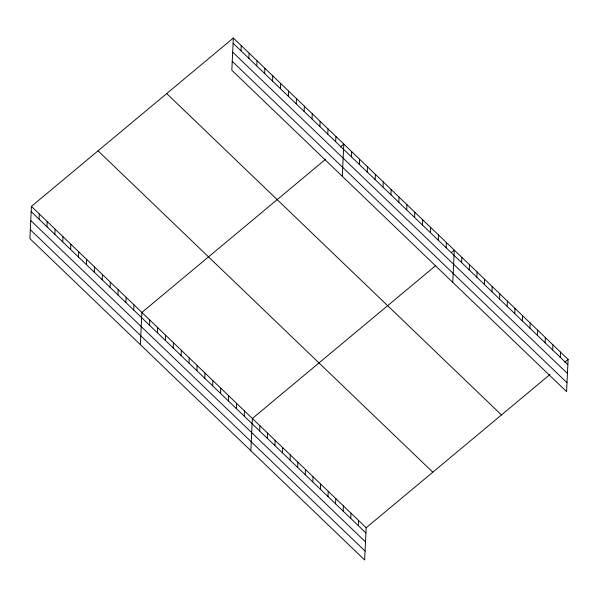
<?xml version="1.0" encoding="UTF-8"?>
<svg xmlns="http://www.w3.org/2000/svg" width="598" height="598" viewBox="0 0 598 598"><rect width="100%" height="100%" fill="white"/><g stroke="black" fill="none" stroke-linecap="round" stroke-linejoin="round"><path stroke-width="0.9" d="M233.347 38.01L231.822 70.243L566.583 391.615L568.1 359.383L233.347 38.01L31.417 206.385L29.9 238.617L364.653 559.99L366.178 527.757L550.055 374.43M39.064 219.182L39.311 213.964M46.958 226.762L47.205 221.537M54.844 234.334L55.091 229.116M62.738 241.913L62.984 236.688M70.624 249.486L70.87 244.261M78.517 257.058L78.764 251.84M86.411 264.637L86.658 259.412M94.297 272.21L94.544 266.992M102.191 279.789L102.437 274.564M110.077 287.361L110.324 282.136M117.97 294.941L118.217 289.716M125.864 302.513L126.111 297.288M133.75 310.085L133.997 304.868M140.366 344.672L141.89 312.44L325.768 159.113M149.53 325.237L149.777 320.012M157.424 332.817L157.67 327.592M165.317 340.389L165.564 335.164M173.203 347.961L173.45 342.744M181.097 355.541L181.344 350.316M188.983 363.113L189.23 357.888M196.877 370.693L197.123 365.468M204.77 378.265L205.017 373.04M212.656 385.837L212.903 380.62M220.55 393.417L220.797 388.192M240.987 50.808L241.233 45.583M228.443 400.989L228.683 395.771M248.88 58.387L249.127 53.162M236.33 408.569L236.576 403.344M256.774 65.959L257.02 60.734M244.223 416.141L244.47 410.916M264.66 73.532L264.907 68.314M250.839 450.72L252.356 418.495L435.546 265.744M272.553 81.111L272.8 75.886M259.696 431.001L259.943 425.776M280.44 88.683L280.686 83.466M267.284 438.289L267.53 433.064M288.333 96.263L288.58 91.038M274.878 445.57L275.125 440.345M296.227 103.835L296.473 98.61M282.465 452.858L282.712 447.633M304.113 111.407L304.36 106.19M290.052 460.139L290.299 454.914M312.007 118.987L312.253 113.762M297.64 467.427L297.886 462.202M319.893 126.559L320.139 121.342M305.227 474.707L305.473 469.482M327.786 134.139L328.033 128.914M312.814 481.995L313.06 476.77M335.68 141.711L335.927 136.486M320.401 489.276L320.648 484.051M342.295 176.29L343.813 144.066L340.344 146.959M327.988 496.564L328.235 491.339M351.46 156.863L351.706 151.638M335.575 503.845L335.822 498.62M359.346 164.435L359.592 159.218M343.162 511.133L343.409 505.908M350.749 518.414L350.996 513.189M367.239 172.015L367.486 166.79M358.344 525.702L358.583 520.477M375.133 179.587L375.38 174.362M383.019 187.167L383.266 181.942M390.913 194.739L391.159 189.514M398.806 202.311L399.045 197.093M406.692 209.891L406.939 204.666M414.586 217.463L414.833 212.245M422.472 225.042L422.719 219.817M430.366 232.615L430.612 227.389M438.259 240.187L438.498 234.969M446.145 247.766L446.392 242.541M452.761 282.346L454.286 250.121L451.505 252.431M461.626 262.627L461.873 257.402M469.213 269.907L469.46 264.69M476.8 277.195L477.047 271.97M484.387 284.476L484.634 279.259M491.975 291.764L492.221 286.539M499.562 299.045L499.808 293.827M507.149 306.333L507.396 301.108M514.736 313.614L514.983 308.396M522.331 320.902L522.57 315.677M529.918 328.182L530.164 322.965M537.505 335.471L537.751 330.246M545.092 342.751L545.339 337.534M552.679 350.039L552.926 344.814M560.266 357.32L560.513 352.102M564.632 362.276L568.1 359.383M233.1 43.235L567.853 364.608M232.682 52.146L567.435 373.518M232.248 61.325L567.001 382.705M166.707 93.572L501.468 414.952M98.057 150.823L432.81 472.196M31.417 206.385L366.178 527.757M31.171 211.61L365.931 532.982M30.752 220.52L365.505 541.893M30.319 229.707L365.072 551.079"/></g></svg>
